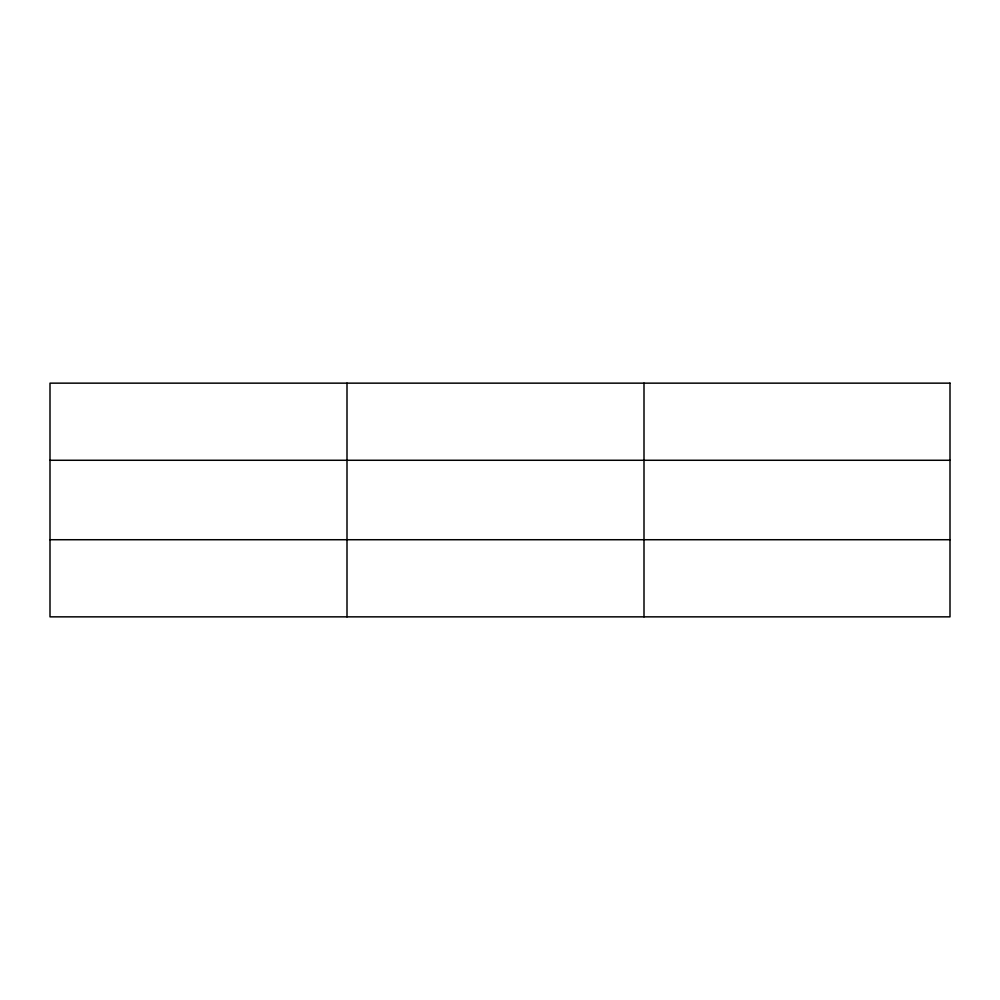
<?xml version="1.0" encoding="UTF-8"?>
<svg xmlns="http://www.w3.org/2000/svg" width="1000" height="1000" viewBox="0 0 1000 1000"><rect width="100%" height="100%" fill="white"/><g stroke="black" fill="none" stroke-linecap="round" stroke-linejoin="round"><path stroke-width="1.5" d="M347 616.85L347 383.15M644 616.85L644 383.15M50 460.275L950 460.275M50 539.725L950 539.725M950 383.15L950 616.85L50 616.85L50 383.15L950 383.15"/></g></svg>
